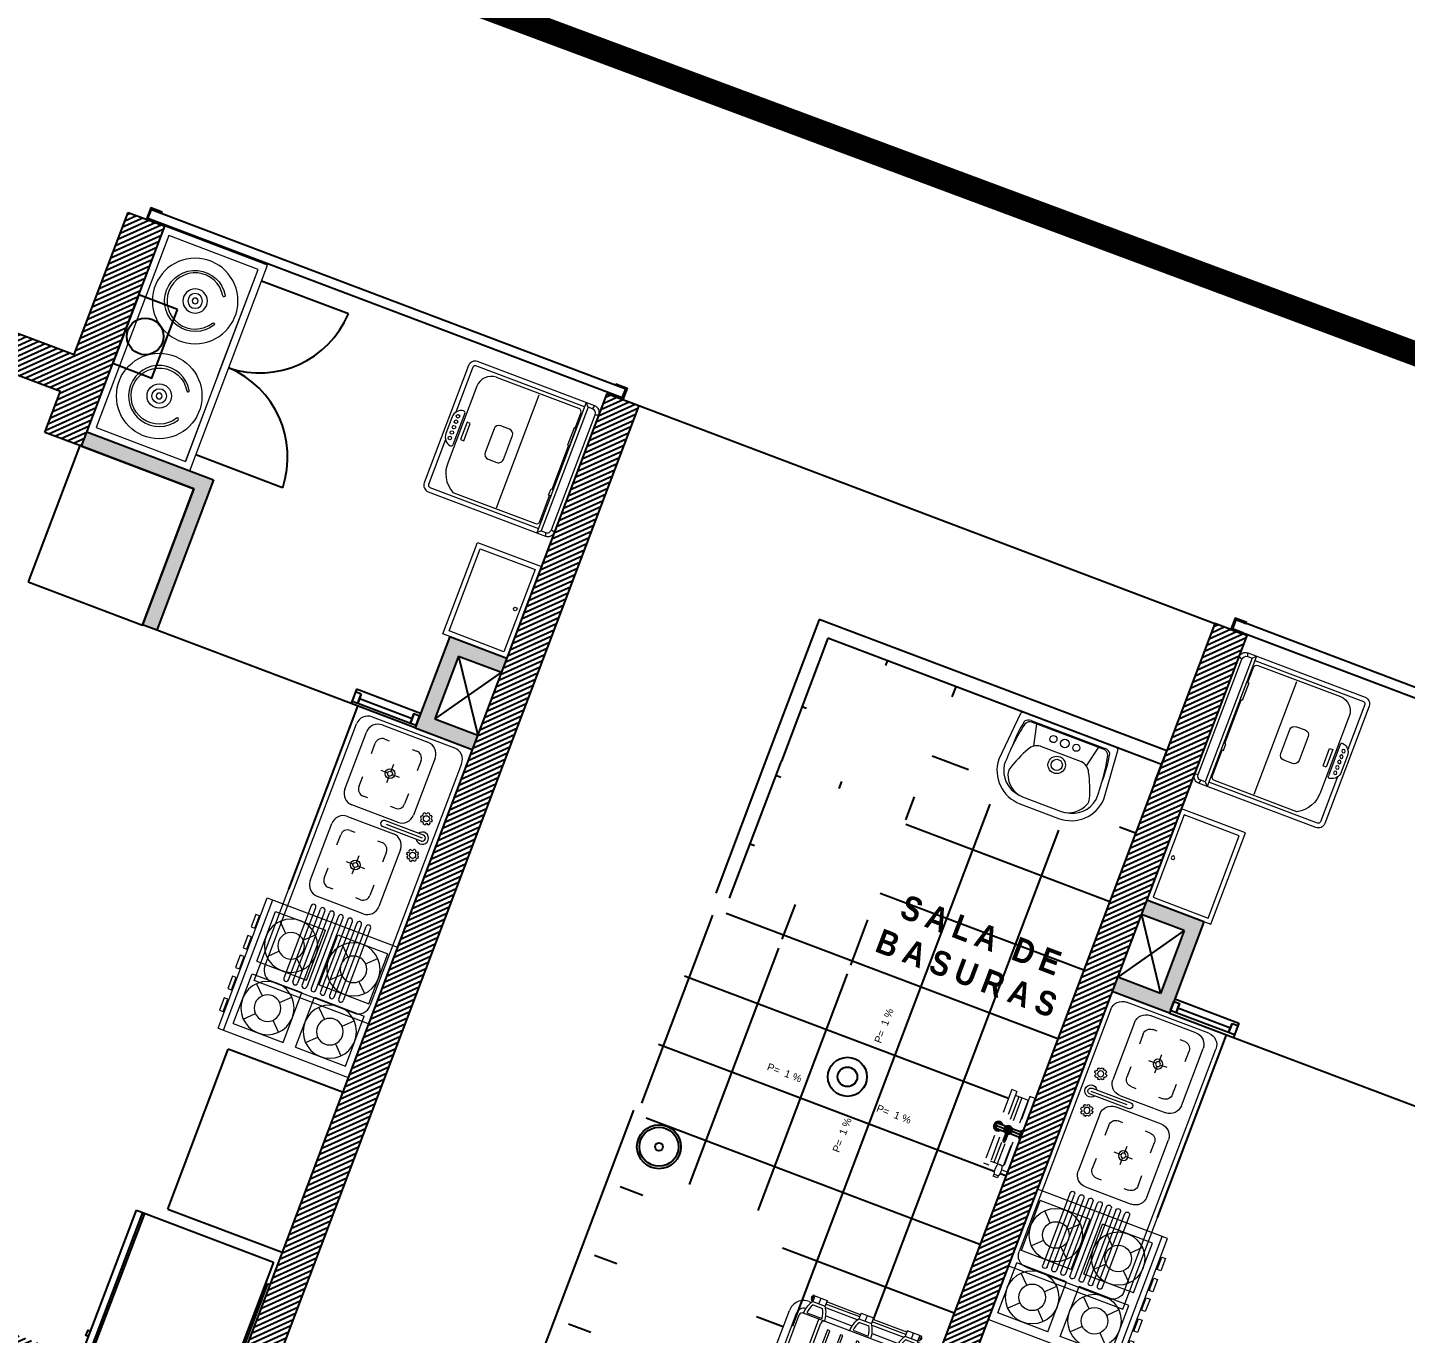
# Model space of a CAD drawing. Extents: x 0 to 346944, y 0 to 6285838.
# Drawn here: x 344162.18 to 344167.82, y 6284456.74 to 6284462.08 of the extents above; entities that cross this region are included whole.
import ezdxf

# ---------------------------------------------------------------- set-up
doc = ezdxf.new("R2010")
doc.units = 0
doc.header["$LTSCALE"] = 5
for name, pattern in [('DASHDOT', [1, 0.5, -0.25, 0, -0.25]), ('DASHDOTX2', [2, 1, -0.5, 0, -0.5]), ('HIDDEN2', [0.1875, 0.125, -0.0625])]:
    doc.linetypes.add(name, pattern=pattern)
for name, color, linetype in [('25', 2, 'Continuous'), ('PLANTA', 6, 'Continuous'), ('Prosan General Linea Oficial', 6, 'DASHDOTX2'), ('PUNTO-DE-INTERES', 254, 'Continuous')]:
    doc.layers.add(name, color=color, linetype=linetype)
doc.layers.add('76', color=76, linetype='Continuous', lineweight=5)
doc.layers.add('Muebles', color=8, linetype='Continuous', lineweight=15)
doc.styles.get("Standard").update_dxf_attribs({"font": 'ariblk.ttf', "height": 2})
doc.styles.add('TITULO', font='', dxfattribs={"height": 0.04})
doc.styles.get('TITULO').set_extended_font_data('Arial Black')

# ---------------------------------------------------------------- blocks, each defined once
blk = doc.blocks.new('cocina')
at = {"layer": 'Muebles'}
for p, q in [((36.971, 32.0011), (36.971, 32.5711)), ((37.5404, 32.5711), (36.971, 32.5711)), ((37.5165, 32.0011), (37.5165, 32.5711)), ((37.5404, 32.0011), (37.5404, 32.5711)), ((37.2165, 32.5315), (36.9983, 32.5315)), ((36.9983, 32.3133), (36.9983, 32.5315)), ((37.0688, 32.461), (37.0303, 32.4996)), ((37.1845, 32.4996), (37.146, 32.461)), ((37.2165, 32.3133), (37.2165, 32.5315)), ((37.271, 32.3133), (37.271, 32.5315)), ((37.4892, 32.5315), (37.271, 32.5315)), ((37.3416, 32.461), (37.303, 32.4996)), ((37.4573, 32.4996), (37.4187, 32.461)), ((37.4892, 32.3133), (37.4892, 32.5315)), ((37.0688, 32.3839), (37.0303, 32.3453)), ((37.1845, 32.3453), (37.146, 32.3839)), ((37.3416, 32.3839), (37.303, 32.3453)), ((37.4573, 32.3453), (37.4187, 32.3839)), ((37.2165, 32.3133), (36.9983, 32.3133)), ((37.4892, 32.3133), (37.271, 32.3133)), ((37.2165, 32.2588), (36.9983, 32.2588)), ((36.9983, 32.0406), (36.9983, 32.2588)), ((37.2165, 32.0406), (37.2165, 32.2588)), ((37.271, 32.0406), (37.271, 32.2588)), ((37.4892, 32.2588), (37.271, 32.2588)), ((37.4892, 32.0406), (37.4892, 32.2588)), ((37.0688, 32.1883), (37.0303, 32.2268)), ((37.1845, 32.2268), (37.146, 32.1883)), ((37.3416, 32.1883), (37.303, 32.2268)), ((37.4573, 32.2268), (37.4187, 32.1883)), ((37.0688, 32.1111), (37.0303, 32.0726)), ((37.1845, 32.0726), (37.146, 32.1111)), ((37.3416, 32.1111), (37.303, 32.0726)), ((37.4573, 32.0726), (37.4187, 32.1111)), ((37.2165, 32.0406), (36.9983, 32.0406)), ((37.4892, 32.0406), (37.271, 32.0406)), ((37.5404, 32.0011), (36.971, 32.0011))]:
    blk.add_line(p, q, dxfattribs=at)
for points in [[(37.5609, 32.4373), (37.5447, 32.4373), (37.5447, 32.4913), (37.5609, 32.4913)], [(37.5609, 32.3455), (37.5447, 32.3455), (37.5447, 32.3995), (37.5609, 32.3995)], [(37.5609, 32.2591), (37.5447, 32.2591), (37.5447, 32.3131), (37.5609, 32.3131)], [(37.5609, 32.1672), (37.5447, 32.1672), (37.5447, 32.2213), (37.5609, 32.2213)], [(37.5609, 32.0727), (37.5447, 32.0727), (37.5447, 32.1267), (37.5609, 32.1267)]]:
    blk.add_lwpolyline(points, close=True, dxfattribs=at)
for centre, radius in [((37.1074, 32.4224), 0.1091), ((37.1074, 32.4224), 0.0545), ((37.3801, 32.4224), 0.1091), ((37.3801, 32.4224), 0.0545), ((37.1074, 32.1497), 0.1091), ((37.3801, 32.1497), 0.1091), ((37.1074, 32.1497), 0.0545), ((37.3801, 32.1497), 0.0545)]:
    blk.add_circle(centre, radius, dxfattribs=at)
blk = doc.blocks.new('lavadora')
at = {"layer": 'Muebles'}
for p, q in [((3364.8017, 1647.838), (3364.2887, 1647.838)), ((3364.7637, 1647.838), (3364.7637, 1647.268)), ((3364.7779, 1647.8237), (3364.7637, 1647.838)), ((3364.7779, 1647.8237), (3364.7779, 1647.2822)), ((3364.7969, 1647.8237), (3364.7779, 1647.8237)), ((3364.7969, 1647.8237), (3364.8017, 1647.838)), ((3364.2602, 1647.8095), (3364.2602, 1647.2965)), ((3364.2792, 1647.8095), (3364.2792, 1647.6126)), ((3364.7637, 1647.819), (3364.2887, 1647.819)), ((3364.7447, 1647.8047), (3364.3837, 1647.8047)), ((3364.5728, 1647.306), (3364.5728, 1647.8)), ((3364.7589, 1647.724), (3364.7589, 1647.7905)), ((3364.8159, 1647.8047), (3364.8302, 1647.8095)), ((3364.8159, 1647.3012), (3364.8159, 1647.8047)), ((3364.8302, 1647.2965), (3364.8302, 1647.8095)), ((3364.3219, 1647.743), (3364.3219, 1647.4102)), ((3364.7542, 1647.724), (3364.7542, 1647.6477)), ((3364.7637, 1647.724), (3364.7542, 1647.724)), ((3364.7637, 1647.6477), (3364.7637, 1647.724)), ((3364.3153, 1647.6218), (3364.3153, 1647.4837)), ((3364.4497, 1647.605), (3364.4497, 1647.5005)), ((3364.5086, 1647.6259), (3364.4706, 1647.6259)), ((3364.5295, 1647.5005), (3364.5295, 1647.605)), ((3364.7542, 1647.6477), (3364.7637, 1647.6477)), ((3364.7589, 1647.4577), (3364.7589, 1647.6477)), ((3364.2716, 1647.5888), (3364.2716, 1647.5166)), ((3364.3362, 1647.5907), (3364.3362, 1647.5147)), ((3364.3504, 1647.5907), (3364.3362, 1647.5907)), ((3364.3504, 1647.5147), (3364.3504, 1647.5907)), ((3364.2792, 1647.4929), (3364.2792, 1647.2965)), ((3364.3362, 1647.5147), (3364.3504, 1647.5147)), ((3364.4706, 1647.4796), (3364.5086, 1647.4796)), ((3364.7542, 1647.4292), (3364.7542, 1647.4577)), ((3364.7542, 1647.4577), (3364.7637, 1647.4577)), ((3364.7637, 1647.4292), (3364.7542, 1647.4292)), ((3364.7589, 1647.3155), (3364.7589, 1647.4292)), ((3364.7637, 1647.4577), (3364.7637, 1647.4292)), ((3364.2887, 1647.287), (3364.7637, 1647.287)), ((3364.2887, 1647.268), (3364.8017, 1647.268)), ((3364.3837, 1647.3012), (3364.7447, 1647.3012)), ((3364.7779, 1647.2822), (3364.7637, 1647.268)), ((3364.7779, 1647.2822), (3364.7969, 1647.2822)), ((3364.7969, 1647.2822), (3364.8017, 1647.268)), ((3364.8159, 1647.3012), (3364.8302, 1647.2965))]:
    blk.add_line(p, q, dxfattribs=at)
for centre in [(3364.2934, 1647.6002), (3364.2934, 1647.5765), (3364.2934, 1647.5527), (3364.2934, 1647.529), (3364.2934, 1647.5052)]:
    blk.add_circle(centre, 0.00713, dxfattribs=at)
for centre, radius, start, end in [((3364.2887, 1647.8095), 0.0285, 90, 180), ((3364.7969, 1647.8047), 0.019, 0, 90), ((3364.8017, 1647.8095), 0.0285, 0, 90), ((3364.2887, 1647.8095), 0.0095, 90, 180), ((3364.3837, 1647.743), 0.0618, 90, 180), ((3364.7447, 1647.7905), 0.0143, 0, 90), ((3364.3124, 1647.5888), 0.0408, 98.2132, 180), ((3364.3077, 1647.6218), 0.0076, 0, 98.2132), ((3364.4706, 1647.605), 0.0209, 90, 180), ((3364.5086, 1647.605), 0.0209, 0, 90), ((3364.3124, 1647.5166), 0.0408, 180, 261.7868), ((3364.3077, 1647.4837), 0.0076, 261.7868, 0), ((3364.4706, 1647.5005), 0.0209, 180, 270), ((3364.5086, 1647.5005), 0.0209, 270, 0), ((3364.4393, 1647.4048), 0.1176, 177.3205, 241.7298), ((3364.7447, 1647.3155), 0.0143, 270, 0), ((3364.2887, 1647.2965), 0.0285, 180, 270), ((3364.2887, 1647.2965), 0.0095, 180, 270), ((3364.7969, 1647.3012), 0.019, 270, 0), ((3364.8017, 1647.2965), 0.0285, 270, 0)]:
    blk.add_arc(centre, radius, start, end, dxfattribs=at)
blk = doc.blocks.new('lavamopa')
at = {"layer": 'Muebles', "elevation": 601.4878}
for points in [[(39.4163, 32.9535), (39.8163, 32.9535), (39.8163, 32.6735), (39.4163, 32.6735)], [(39.4363, 32.9335), (39.7963, 32.9335), (39.7963, 32.6935), (39.4363, 32.6935)]]:
    blk.add_lwpolyline(points, close=True, dxfattribs=at)
at = {"layer": 'Muebles'}
blk.add_circle((39.6163, 32.7124, 601.4878), 0.00735, dxfattribs=at)
blk = doc.blocks.new('Lava Plato')
at = {"layer": 'Muebles'}
for p, q in [((3364.3268, 1648.6459), (3364.6868, 1648.6459)), ((3364.3868, 1648.2975), (3364.3868, 1648.614)), ((3364.4068, 1648.614), (3364.4068, 1648.2975)), ((3364.4268, 1648.614), (3364.4268, 1648.2975)), ((3364.4468, 1648.2975), (3364.4468, 1648.614)), ((3364.4668, 1648.614), (3364.4668, 1648.2975)), ((3364.4868, 1648.2975), (3364.4868, 1648.614)), ((3364.5068, 1648.614), (3364.5068, 1648.2975)), ((3364.5268, 1648.2975), (3364.5268, 1648.614)), ((3364.5468, 1648.2975), (3364.5468, 1648.614)), ((3364.5668, 1648.614), (3364.5668, 1648.2975)), ((3364.5868, 1648.2975), (3364.5868, 1648.614)), ((3364.6068, 1648.614), (3364.6068, 1648.2975)), ((3364.6268, 1648.614), (3364.6268, 1648.2975)), ((3364.6468, 1648.2975), (3364.6468, 1648.614)), ((3364.2768, 1647.5359), (3364.2768, 1648.5959)), ((3364.7368, 1648.5959), (3364.7368, 1647.5359)), ((3364.4368, 1648.2527), (3364.6368, 1648.2527)), ((3364.3868, 1647.9527), (3364.3868, 1648.2027)), ((3364.4368, 1648.1277), (3364.4368, 1648.1727)), ((3364.4668, 1648.2027), (3364.4868, 1648.2027)), ((3364.5868, 1648.2027), (3364.6068, 1648.2027)), ((3364.6368, 1648.1727), (3364.6368, 1648.1277)), ((3364.6868, 1648.2027), (3364.6868, 1647.9527)), ((3364.5368, 1648.0877), (3364.5368, 1648.1177)), ((3364.5268, 1648.0777), (3364.4968, 1648.0777)), ((3364.5368, 1648.0377), (3364.5368, 1648.0677)), ((3364.5768, 1648.0777), (3364.5468, 1648.0777)), ((3364.4368, 1647.9827), (3364.4368, 1648.0277)), ((3364.6368, 1648.0277), (3364.6368, 1647.9827)), ((3364.4868, 1647.9527), (3364.4668, 1647.9527)), ((3364.6068, 1647.9527), (3364.5868, 1647.9527)), ((3364.3193, 1647.8902), (3364.4886, 1647.8902)), ((3364.3193, 1647.8777), (3364.4761, 1647.8777)), ((3364.6368, 1647.9027), (3364.4368, 1647.9027)), ((3364.3193, 1647.8652), (3364.4886, 1647.8652)), ((3364.4368, 1647.8527), (3364.6368, 1647.8527)), ((3364.3868, 1647.5527), (3364.3868, 1647.8027)), ((3364.4368, 1647.7277), (3364.4368, 1647.7727)), ((3364.4668, 1647.8027), (3364.4868, 1647.8027)), ((3364.5868, 1647.8027), (3364.6068, 1647.8027)), ((3364.6368, 1647.7727), (3364.6368, 1647.7277)), ((3364.6868, 1647.8027), (3364.6868, 1647.5527)), ((3364.5368, 1647.6877), (3364.5368, 1647.7177)), ((3364.5268, 1647.6777), (3364.4968, 1647.6777)), ((3364.5368, 1647.6377), (3364.5368, 1647.6677)), ((3364.5768, 1647.6777), (3364.5468, 1647.6777)), ((3364.4368, 1647.5827), (3364.4368, 1647.6277)), ((3364.6368, 1647.6277), (3364.6368, 1647.5827)), ((3364.4868, 1647.5527), (3364.4668, 1647.5527)), ((3364.6068, 1647.5527), (3364.5868, 1647.5527)), ((3364.6868, 1647.4859), (3364.3268, 1647.4859)), ((3364.6368, 1647.5027), (3364.4368, 1647.5027))]:
    blk.add_line(p, q, dxfattribs=at)
blk.add_lwpolyline([(3364.2568, 1648.6659), (3364.7568, 1648.6659), (3364.7568, 1647.4659), (3364.2568, 1647.4659)], close=True, dxfattribs=at)
for centre, radius in [((3364.5368, 1648.0777), 0.02), ((3364.5368, 1648.0777), 0.01), ((3364.3318, 1647.9577), 0.0125), ((3364.3318, 1647.7977), 0.0125), ((3364.5368, 1647.6777), 0.02), ((3364.5368, 1647.6777), 0.01)]:
    blk.add_circle(centre, radius, dxfattribs=at)
for centre, radius, start, end in [((3364.3268, 1648.5959), 0.05, 90, 180), ((3364.3968, 1648.614), 0.01, 90, 180), ((3364.3968, 1648.614), 0.01, 0, 90), ((3364.4368, 1648.614), 0.01, 90, 180), ((3364.4368, 1648.614), 0.01, 0, 90), ((3364.4768, 1648.614), 0.01, 90, 180), ((3364.4768, 1648.614), 0.01, 0, 90), ((3364.5168, 1648.614), 0.01, 90, 180), ((3364.5168, 1648.614), 0.01, 0, 90), ((3364.5568, 1648.614), 0.01, 90, 180), ((3364.5568, 1648.614), 0.01, 0, 90), ((3364.5968, 1648.614), 0.01, 90, 180), ((3364.5968, 1648.614), 0.01, 0, 90), ((3364.6368, 1648.614), 0.01, 90, 180), ((3364.6368, 1648.614), 0.01, 0, 90), ((3364.6868, 1648.5959), 0.05, 0, 90), ((3364.3968, 1648.2975), 0.01, 180, 270), ((3364.3968, 1648.2975), 0.01, 270, 0), ((3364.4368, 1648.2975), 0.01, 180, 270), ((3364.4368, 1648.2975), 0.01, 270, 0), ((3364.4768, 1648.2975), 0.01, 180, 270), ((3364.4768, 1648.2975), 0.01, 270, 0), ((3364.5168, 1648.2975), 0.01, 180, 270), ((3364.5168, 1648.2975), 0.01, 270, 0), ((3364.5568, 1648.2975), 0.01, 180, 270), ((3364.5568, 1648.2975), 0.01, 270, 0), ((3364.5968, 1648.2975), 0.01, 180, 270), ((3364.5968, 1648.2975), 0.01, 270, 0), ((3364.6368, 1648.2975), 0.01, 180, 270), ((3364.6368, 1648.2975), 0.01, 270, 0), ((3364.4368, 1648.2027), 0.05, 90, 180), ((3364.6368, 1648.2027), 0.05, 0, 90), ((3364.4668, 1648.1727), 0.03, 90, 180), ((3364.6068, 1648.1727), 0.03, 0, 90), ((3364.3318, 1647.9577), 0.025, 170.7931, 189.2069), ((3364.3078, 1647.9677), 0.00598, 263.5191, 51.4809), ((3364.3078, 1647.9478), 0.00598, 308.5191, 96.4809), ((3364.3318, 1647.9577), 0.025, 125.7931, 144.2069), ((3364.3318, 1647.9577), 0.025, 215.7931, 234.2069), ((3364.3218, 1647.9817), 0.00598, 218.5191, 6.4809), ((3364.3218, 1647.9337), 0.00598, 353.5191, 141.4809), ((3364.3318, 1647.9577), 0.025, 80.7931, 99.2069), ((3364.3318, 1647.9577), 0.025, 260.7931, 279.2069), ((3364.3417, 1647.9817), 0.00598, 173.5191, 321.4809), ((3364.3417, 1647.9337), 0.00598, 38.5191, 186.4809), ((3364.3318, 1647.9577), 0.025, 35.7931, 54.2069), ((3364.3318, 1647.9577), 0.025, 305.7931, 324.2069), ((3364.3558, 1647.9677), 0.00598, 128.5191, 276.4809), ((3364.3558, 1647.9478), 0.00598, 83.5191, 231.4809), ((3364.3318, 1647.9577), 0.025, 350.7931, 9.2069), ((3364.4368, 1647.9527), 0.05, 180, 270), ((3364.4668, 1647.9827), 0.03, 180, 270), ((3364.6068, 1647.9827), 0.03, 270, 0), ((3364.6368, 1647.9527), 0.05, 270, 0), ((3364.3193, 1647.8777), 0.025, 30, 330), ((3364.3193, 1647.8777), 0.0125, 90, 270), ((3364.4886, 1647.8777), 0.0125, 270, 90), ((3364.3218, 1647.8217), 0.00598, 218.5191, 6.4809), ((3364.3318, 1647.7977), 0.025, 80.7931, 99.2069), ((3364.3417, 1647.8217), 0.00598, 173.5191, 321.4809), ((3364.4368, 1647.8027), 0.05, 90, 180), ((3364.6368, 1647.8027), 0.05, 0, 90), ((3364.3318, 1647.7977), 0.025, 170.7931, 189.2069), ((3364.3078, 1647.8077), 0.00598, 263.5191, 51.4809), ((3364.3078, 1647.7878), 0.00598, 308.5191, 96.4809), ((3364.3318, 1647.7977), 0.025, 125.7931, 144.2069), ((3364.3318, 1647.7977), 0.025, 215.7931, 234.2069), ((3364.3218, 1647.7737), 0.00598, 353.5191, 141.4809), ((3364.3318, 1647.7977), 0.025, 260.7931, 279.2069), ((3364.3417, 1647.7737), 0.00598, 38.5191, 186.4809), ((3364.3318, 1647.7977), 0.025, 35.7931, 54.2069), ((3364.3318, 1647.7977), 0.025, 305.7931, 324.2069), ((3364.3558, 1647.8077), 0.00598, 128.5191, 276.4809), ((3364.3558, 1647.7878), 0.00598, 83.5191, 231.4809), ((3364.3318, 1647.7977), 0.025, 350.7931, 9.2069), ((3364.4668, 1647.7727), 0.03, 90, 180), ((3364.6068, 1647.7727), 0.03, 0, 90), ((3364.4368, 1647.5527), 0.05, 180, 270), ((3364.4668, 1647.5827), 0.03, 180, 270), ((3364.6068, 1647.5827), 0.03, 270, 0), ((3364.6368, 1647.5527), 0.05, 270, 0), ((3364.3268, 1647.5359), 0.05, 180, 270), ((3364.6868, 1647.5359), 0.05, 270, 0)]:
    blk.add_arc(centre, radius, start, end, dxfattribs=at)
blk = doc.blocks.new('Refrigeradora')
for p, q in [((0.02, 0.325), (0.67, 0.325)), ((0.02, -0.325), (0.02, 0.325)), ((0.63, 0.325), (0.63, -0.325)), ((0.64, 0.325), (0.64, -0.325)), ((0.67, 0.325), (0.67, -0.325)), ((0, -0.225), (0, 0.225)), ((0, 0.225), (0.01, 0.225)), ((0.01, -0.225), (0.01, 0.225)), ((0.01, 0.175), (0.02, 0.175)), ((0.01, -0.175), (0.02, -0.175)), ((0, -0.225), (0.01, -0.225)), ((0.67, -0.325), (0.02, -0.325))]:
    blk.add_line(p, q)
blk.add_lwpolyline([(0.67, 0.274), (0.682, 0.274), (0.682, 0.2485), (0.67, 0.2485)])
blk = doc.blocks.new('GAS')
at = {"layer": 'Muebles', "elevation": -597.625}
blk.add_lwpolyline([(38.2517, 33.8996, 1), (38.2432, 33.9048, -3.596996), (38.2432, 34.0235, 1), (38.2517, 34.0287, 3.596996)], format="xyb", close=True, dxfattribs=at)
at = {"layer": 'Muebles'}
for radius in [0.175, 0.05, 0.03]:
    blk.add_circle((38.1447, 33.9642, -597.625), radius, dxfattribs=at)
blk = doc.blocks.new('nicho gas')
at = {"layer": 'Muebles'}
for q in [(38.3429, 34.1534), (38.3429, 33.3134)]:
    blk.add_line((38.3429, 33.7734), q, dxfattribs=at)
for points in [[(37.9229, 34.1834), (38.3729, 34.1834), (38.3729, 33.2834), (37.9229, 33.2834)], [(37.9529, 34.1534), (38.3429, 34.1534), (38.3429, 33.3134), (37.9529, 33.3134)]]:
    blk.add_lwpolyline(points, close=True, dxfattribs=at)
for centre in [(38.1479, 33.9414), (38.1479, 33.5254)]:
    blk.add_circle(centre, 0.012, dxfattribs=at)
at = {"layer": 'Muebles', "xscale": -1, "rotation": 180}
blk.add_blockref('GAS', (0.0032, 67.9055, 597.625), dxfattribs=at)
at = {"layer": 'Muebles'}
blk.add_blockref('GAS', (0.0032, -0.4387, 597.625), dxfattribs=at)
blk = doc.blocks.new('L')
at = {"color": 8}
for p, q in [((-0.1074, 0), (-0.07, 0)), ((-0.0961, 0.0113), (-0.0656, 0.0113)), ((-0.0532, 0), (-0.0658, 0)), ((-0.0569, 0.0027), (-0.0569, -0.048)), ((-0.0532, 0.0065), (-0.0532, 0.0065)), ((-0.0532, 0), (-0.0405, 0)), ((-0.0494, 0.0027), (-0.0494, -0.048)), ((-0.0407, 0.0113), (0, 0.0113)), ((-0.0364, 0), (0, 0)), ((0, 0), (0, 0.019)), ((0, 0.019), (0.0049, 0.019)), ((0, 0), (0, -0.019)), ((0.0049, 0.019), (0.0049, 0)), ((0.0049, -0.019), (0.0049, 0)), ((-0.0961, -0.0113), (-0.0656, -0.0113)), ((-0.0532, -0.0518), (-0.0532, -0.0518)), ((-0.0407, -0.0113), (0, -0.0113)), ((0, -0.019), (0.0049, -0.019))]:
    blk.add_line(p, q, dxfattribs=at)
for centre, radius, start, end in [((-0.0961, 0), 0.0189, 36.8699, 323.1301), ((-0.0961, 0), 0.0151, 48.5904, 311.4096), ((-0.0961, 0), 0.0113, 90, 270), ((-0.0532, 0), 0.0168, 282.9781, 257.0219), ((-0.0532, 0), 0.0117, 288.7717, 251.2283), ((-0.0532, 0.0027), 0.00377, 90, 180), ((-0.0532, 0.0027), 0.00377, 360, 90), ((-0.0532, -0.048), 0.00377, 180, 270), ((-0.0532, -0.048), 0.00377, 270, 360)]:
    blk.add_arc(centre, radius, start, end, dxfattribs=at)
blk = doc.blocks.new('A$C06A264A9')
at = {"layer": '76', "color": 8, "linetype": 'HIDDEN2', "ltscale": 0.01}
for p, q in [((0.0299, 0.1027), (0.0299, 0.0799)), ((0.0299, 0.0799), (0.352, 0.0799)), ((0.047, 0.0799), (0.047, 0.0228)), ((0.047, 0.078), (0.3349, 0.078)), ((0.3349, 0.0799), (0.3349, 0.0228)), ((0.3349, 0.0793), (0.3349, 0.0624)), ((0.352, 0.1027), (0.352, 0.0799)), ((0.3796, 0.0736), (0.3796, 0.0546)), ((0.0299, 0.0228), (0.0299, 0)), ((0.0299, 0.0228), (0.352, 0.0228)), ((0.0299, 0), (0.352, 0)), ((0.047, 0.0513), (0.3349, 0.0513)), ((0.047, 0.0371), (0.3349, 0.0371)), ((0.352, 0.0228), (0.352, 0))]:
    blk.add_line(p, q, dxfattribs=at)
for points in [[(0.3349, 0.0727, -0.032394), (0.3374, 0.074, -0.061522), (0.3462, 0.0769, -0.047795), (0.3581, 0.078, -0.047795)], [(0.3581, 0.078, -0.047795), (0.3699, 0.0769, -0.061522), (0.3787, 0.074, -0.014601), (0.3798, 0.0735, -0.183437)], [(0.3785, 0.0546, -0.059976), (0.3699, 0.0519, -0.047795), (0.3581, 0.0507, -0.047795), (0.3462, 0.0519, -0.061522), (0.3374, 0.0547, -0.025874), (0.3349, 0.0558, -0.183437)]]:
    blk.add_lwpolyline(points, format="xyb", dxfattribs=at)
blk.add_lwpolyline([(0.3798, 0.0735), (0.3877, 0.0735), (0.3877, 0.0546), (0.3785, 0.0546)], dxfattribs=at)
at = {"layer": '25', "color": 8, "rotation": 89.99999923757012}
blk.add_blockref('L', (0.1891, 0.0978), dxfattribs=at)
blk = doc.blocks.new('BASURERO 360')
at = {"layer": 'Muebles', "ltscale": 0.01}
for p, q in [((3219.9359, 1613.8299), (3219.9455, 1613.8298)), ((3219.9384, 1613.8536), (3219.9384, 1613.8435)), ((3219.9384, 1613.8536), (3219.9416, 1613.8536)), ((3219.9384, 1613.8435), (3219.9415, 1613.8435)), ((3219.9417, 1613.8597), (3219.9415, 1613.8374)), ((3219.9415, 1613.8374), (3219.9471, 1613.8374)), ((3219.9473, 1613.8596), (3219.9417, 1613.8597)), ((3219.9471, 1613.8374), (3219.9473, 1613.8596)), ((3219.9471, 1613.8434), (3219.9491, 1613.8434)), ((3219.9472, 1613.8536), (3219.9492, 1613.8536)), ((3219.9492, 1613.8597), (3219.949, 1613.835)), ((3219.949, 1613.835), (3220.0035, 1613.8345)), ((3219.9492, 1613.8597), (3220.0037, 1613.8593)), ((3219.9557, 1613.8223), (3219.9967, 1613.822)), ((3219.9759, 1613.8347), (3219.9761, 1613.8595)), ((3220.0037, 1613.8593), (3220.0035, 1613.8345)), ((3220.1513, 1613.8419), (3220.0036, 1613.843)), ((3220.1514, 1613.852), (3220.0037, 1613.8531)), ((3220.0069, 1613.8293), (3220.1477, 1613.8282)), ((3220.1381, 1613.8283), (3220.1477, 1613.8282)), ((3220.1514, 1613.8581), (3220.1513, 1613.8334)), ((3220.1513, 1613.8334), (3220.2057, 1613.833)), ((3220.1514, 1613.8581), (3220.2059, 1613.8577)), ((3220.1787, 1613.8332), (3220.1789, 1613.8579)), ((3220.2059, 1613.8577), (3220.2057, 1613.833)), ((3220.3535, 1613.8403), (3220.2058, 1613.8414)), ((3220.3536, 1613.8504), (3220.2059, 1613.8516)), ((3220.2092, 1613.8278), (3220.35, 1613.8267)), ((3220.3537, 1613.8566), (3220.3535, 1613.8318)), ((3220.4079, 1613.8314), (3220.3535, 1613.8318)), ((3220.4081, 1613.8561), (3220.3537, 1613.8566)), ((3220.381, 1613.8316), (3220.3812, 1613.8564)), ((3220.4081, 1613.8561), (3220.4079, 1613.8314)), ((3220.41, 1613.8398), (3220.408, 1613.8399)), ((3220.4101, 1613.85), (3220.4081, 1613.85)), ((3220.4099, 1613.8338), (3220.4101, 1613.8561)), ((3220.4155, 1613.8337), (3220.4099, 1613.8338)), ((3220.4101, 1613.8561), (3220.4157, 1613.856)), ((3220.4114, 1613.8262), (3220.421, 1613.8261)), ((3220.421, 1613.8261), (3220.4114, 1613.8262)), ((3220.4157, 1613.856), (3220.4155, 1613.8337)), ((3220.4188, 1613.8499), (3220.4156, 1613.8499)), ((3220.4187, 1613.8398), (3220.4156, 1613.8398)), ((3220.4188, 1613.8499), (3220.4187, 1613.8398)), ((3219.8703, 1613.4968), (3219.8724, 1613.7674)), ((3219.9018, 1613.4965), (3219.9039, 1613.7671)), ((3220.4269, 1613.7725), (3219.9292, 1613.7764)), ((3219.9424, 1613.7829), (3220.0093, 1613.7824)), ((3219.9958, 1613.4958), (3219.998, 1613.7758)), ((3220.0198, 1613.7977), (3220.1344, 1613.7969)), ((3220.1446, 1613.7813), (3220.2115, 1613.7808)), ((3220.1579, 1613.8207), (3220.1989, 1613.8204)), ((3220.222, 1613.7962), (3220.3366, 1613.7953)), ((3220.4138, 1613.7792), (3220.3468, 1613.7797)), ((3220.3559, 1613.493), (3220.3581, 1613.773)), ((3220.4011, 1613.8189), (3220.3601, 1613.8192)), ((3219.9149, 1613.5625), (3219.9165, 1613.7639)), ((3220.0084, 1613.4957), (3220.0105, 1613.7631)), ((3220.0459, 1613.7469), (3220.0439, 1613.4954)), ((3220.0561, 1613.7469), (3220.0459, 1613.7469)), ((3220.0542, 1613.4953), (3220.0561, 1613.7469)), ((3220.1022, 1613.7465), (3220.1003, 1613.495)), ((3220.1125, 1613.7464), (3220.1022, 1613.7465)), ((3220.1105, 1613.4949), (3220.1125, 1613.7464)), ((3220.1738, 1613.7459), (3220.1719, 1613.4944)), ((3220.1841, 1613.7459), (3220.1738, 1613.7459)), ((3220.1821, 1613.4944), (3220.1841, 1613.7459)), ((3220.242, 1613.7454), (3220.2401, 1613.4939)), ((3220.2523, 1613.7453), (3220.242, 1613.7454)), ((3220.2503, 1613.4938), (3220.2523, 1613.7453)), ((3220.3018, 1613.745), (3220.2999, 1613.4934)), ((3220.312, 1613.7449), (3220.3018, 1613.745)), ((3220.3101, 1613.4934), (3220.312, 1613.7449)), ((3220.3433, 1613.4931), (3220.3454, 1613.7605)), ((3220.4378, 1613.5584), (3220.4394, 1613.7598)), ((3220.4499, 1613.4923), (3220.452, 1613.7629)), ((3220.4814, 1613.492), (3220.4835, 1613.7626)), ((3219.9652, 1613.5495), (3219.9274, 1613.5498)), ((3220.3873, 1613.5462), (3220.4251, 1613.5459)), ((3219.9774, 1613.4959), (3219.9777, 1613.5368)), ((3220.3743, 1613.4929), (3220.3746, 1613.5337))]:
    blk.add_line(p, q, dxfattribs=at)
at = {"layer": 'Muebles'}
for p, q in [((3219.8667, 1613.0286), (3219.8703, 1613.4968)), ((3219.8982, 1613.0283), (3219.9018, 1613.4965)), ((3219.9745, 1613.1188), (3219.9774, 1613.4959)), ((3219.9922, 1613.0276), (3219.9958, 1613.4958)), ((3220.0049, 1613.0388), (3220.0084, 1613.4957)), ((3220.0439, 1613.4954), (3220.0405, 1613.0495)), ((3220.0507, 1613.0495), (3220.0542, 1613.4953)), ((3220.1003, 1613.495), (3220.0968, 1613.0491)), ((3220.1071, 1613.049), (3220.1105, 1613.4949)), ((3220.1719, 1613.4944), (3220.1684, 1613.0485)), ((3220.1787, 1613.0485), (3220.1821, 1613.4944)), ((3220.2401, 1613.4939), (3220.2366, 1613.048)), ((3220.2469, 1613.0479), (3220.2503, 1613.4938)), ((3220.2999, 1613.4934), (3220.2964, 1613.0476)), ((3220.3066, 1613.0475), (3220.3101, 1613.4934)), ((3220.3397, 1613.0249), (3220.3433, 1613.4931)), ((3220.3523, 1613.0248), (3220.3559, 1613.493)), ((3220.3714, 1613.1157), (3220.3743, 1613.4929)), ((3220.4463, 1613.0241), (3220.4499, 1613.4923)), ((3220.4778, 1613.0238), (3220.4814, 1613.492)), ((3219.9108, 1613.0282), (3219.9113, 1613.0941)), ((3219.9618, 1613.1063), (3219.924, 1613.1066)), ((3220.3839, 1613.103), (3220.4217, 1613.1027)), ((3220.4337, 1613.0242), (3220.4342, 1613.09)), ((3220.0405, 1613.0495), (3220.0507, 1613.0495)), ((3220.0968, 1613.0491), (3220.1071, 1613.049)), ((3220.1684, 1613.0485), (3220.1787, 1613.0485)), ((3220.2366, 1613.048), (3220.2469, 1613.0479)), ((3220.2964, 1613.0476), (3220.3066, 1613.0475)), ((3219.9295, 1613.0092), (3219.9731, 1613.0088)), ((3219.9295, 1612.9966), (3220.4145, 1612.9928)), ((3220.3271, 1613.0237), (3220.0174, 1613.0261)), ((3220.4146, 1613.0054), (3220.3711, 1613.0058)), ((3219.9292, 1612.9651), (3220.4143, 1612.9613))]:
    blk.add_line(p, q, dxfattribs=at)
at = {"layer": 'Muebles', "ltscale": 0.01}
for centre, radius, start, end in [((3219.9354, 1613.7669), 0.063, 89.5567, 179.5567), ((3220.0313, 1613.7749), 0.1018, 143.8675, 179.189), ((3220.0313, 1613.7749), 0.0892, 147.9187, 174.8858), ((3219.9204, 1613.7758), 0.0892, 4.2275, 31.1946), ((3219.9204, 1613.7758), 0.1018, 359.9243, 35.2459), ((3220.2335, 1613.7734), 0.1018, 143.8675, 179.189), ((3220.1226, 1613.7742), 0.1018, 359.9243, 35.2459), ((3220.4357, 1613.7718), 0.1018, 143.8675, 179.189), ((3220.3248, 1613.7726), 0.1018, 359.9243, 35.2459), ((3220.4205, 1613.7631), 0.063, 359.5567, 89.5567), ((3219.9354, 1613.7669), 0.0315, 95.9245, 179.5567), ((3219.9291, 1613.7638), 0.0126, 89.5567, 179.5567), ((3220.0231, 1613.763), 0.0126, 89.5567, 179.5567), ((3220.2335, 1613.7734), 0.0892, 147.9187, 174.8858), ((3220.1226, 1613.7742), 0.0892, 4.2275, 31.1946), ((3220.3328, 1613.7606), 0.0126, 359.5567, 89.5567), ((3220.4357, 1613.7718), 0.0892, 147.9187, 174.8858), ((3220.3248, 1613.7726), 0.0892, 4.2275, 31.1946), ((3220.4205, 1613.7631), 0.0315, 359.5567, 83.1889), ((3220.4268, 1613.7599), 0.0126, 359.5567, 89.5567), ((3219.9275, 1613.5624), 0.0126, 179.5567, 269.5567), ((3219.9651, 1613.5369), 0.0126, 359.5567, 89.5567), ((3220.3872, 1613.5336), 0.0126, 89.5567, 179.5567), ((3220.4252, 1613.5585), 0.0126, 269.5567, 359.5567)]:
    blk.add_arc(centre, radius, start, end, dxfattribs=at)
at = {"layer": 'Muebles'}
for centre, radius, start, end in [((3219.9239, 1613.094), 0.0126, 89.5567, 179.5567), ((3219.9619, 1613.1189), 0.0126, 269.5567, 359.5567), ((3220.384, 1613.1156), 0.0126, 179.5567, 269.5567), ((3220.4216, 1613.0901), 0.0126, 359.5567, 89.5567), ((3220.0175, 1613.0387), 0.0126, 179.5567, 269.5567), ((3220.3272, 1613.0363), 0.0126, 269.5567, 359.5567), ((3220.3272, 1613.0363), 0.0126, 269.5567, 359.5567), ((3219.9297, 1613.0281), 0.063, 179.5567, 269.5567), ((3219.9297, 1613.0281), 0.0315, 179.5567, 269.5567), ((3219.9297, 1613.0281), 0.0189, 179.5567, 269.5567), ((3219.9733, 1613.0277), 0.0315, 269.5567, 359.5567), ((3219.9733, 1613.0277), 0.0189, 269.5567, 359.5567), ((3220.3712, 1613.0247), 0.0315, 179.5567, 269.5567), ((3220.3712, 1613.0247), 0.0189, 179.5567, 269.5567), ((3220.4148, 1613.0243), 0.063, 269.5567, 359.5567), ((3220.4148, 1613.0243), 0.0315, 269.5567, 359.5567), ((3220.4148, 1613.0243), 0.0189, 269.5567, 359.5567)]:
    blk.add_arc(centre, radius, start, end, dxfattribs=at)
blk = doc.blocks.new('Lm')
at = {"layer": 'Muebles'}
for p, q in [((2804.4815, 1348.0302), (2804.5704, 1348.0502)), ((2804.5704, 1348.0707), (2804.5704, 1347.7617)), ((2804.5754, 1348.0771), (2804.5754, 1347.7534)), ((2804.2704, 1347.9997), (2804.2704, 1347.8308)), ((2804.4904, 1348.0039), (2804.4904, 1347.8265)), ((2804.4815, 1347.8002), (2804.5704, 1347.7802))]:
    blk.add_line(p, q, dxfattribs=at)
blk.add_lwpolyline([(2804.2404, 1347.8308, 0.401648), (2804.3798, 1347.6852), (2804.5863, 1347.7024, 0.388376), (2804.5954, 1347.7124), (2804.5954, 1348.1181, 0.388376), (2804.5863, 1348.128), (2804.3798, 1348.1452, 0.401648), (2804.2404, 1347.9997)], format="xyb", close=True, dxfattribs=at)
for centre, radius in [((2804.4424, 1347.9152), 0.0358), ((2804.4424, 1347.9152), 0.023), ((2804.5364, 1347.9152), 0.0175), ((2804.5364, 1347.9652), 0.0145), ((2804.5364, 1347.8652), 0.0145)]:
    blk.add_circle(centre, radius, dxfattribs=at)
for centre, radius, start, end in [((2804.3838, 1348.0061), 0.1114, 98.6473, 173.7178), ((2804.3702, 1347.2451), 0.8711, 77.9291, 90.2075), ((2804.4574, 1347.6148), 0.498, 77.7657, 90.9782), ((2804.5407, 1348.0697), 0.0297, 358.064, 66.8999), ((2804.5452, 1348.0771), 0.0302, 0.0056, 53.9643), ((2804.3704, 1347.9949), 0.1002, 110.1682, 177.2516), ((2804.3501, 1348.0442), 0.0469, 77.4428, 107.6709), ((2804.2099, 1347.5914), 0.5208, 61.1413, 73.2122), ((2804.4392, 1348.0013), 0.0512, 2.9507, 64.5112), ((2804.3704, 1347.8356), 0.1002, 182.7484, 249.8318), ((2804.3838, 1347.8243), 0.1114, 186.2822, 261.3527), ((2804.4392, 1347.8292), 0.0512, 295.4888, 357.0493), ((2804.2099, 1348.2391), 0.5208, 286.7878, 298.8587), ((2804.5407, 1347.7607), 0.0297, 293.1001, 1.936), ((2804.3501, 1347.7863), 0.0469, 252.3291, 282.5572), ((2804.3702, 1348.5853), 0.8711, 269.7925, 282.0709), ((2804.4574, 1348.2157), 0.498, 269.0218, 282.2343), ((2804.5452, 1347.7534), 0.0302, 306.0357, 359.9944)]:
    blk.add_arc(centre, radius, start, end, dxfattribs=at)
blk = doc.blocks.new('PLANTA 2')
at = {"layer": 'PUNTO-DE-INTERES'}
h = blk.add_hatch(dxfattribs=at)
h.set_pattern_fill('LINE', color=256, scale=0.003, angle=204.0586)
h.set_pattern_definition([(204.0585514, (1754.154865, 179.686846), (0.003883056714, -0.008697556873), [])])
h.paths.add_polyline_path([(-13.71, 10.702), (-14.5316, 8.5551), (-15.3328, 8.8617), (-15.3078, 8.9271), (-14.572, 8.6455), (-13.7754, 10.727)])
h.paths.add_polyline_path([(-14.7536, 11.1014), (-14.8648, 10.8107), (-15.0418, 10.8784), (-15.0704, 10.8037), (-14.8934, 10.736), (-14.9256, 10.6519), (-14.8509, 10.6233), (-14.6789, 11.0728)])
h.paths.add_polyline_path([(-15.7889, 11.1644), (-16.0971, 11.2823), (-16.1257, 11.2076), (-15.8175, 11.0897)])
h.paths.add_polyline_path([(-16.5641, 11.461), (-16.8957, 11.5879), (-16.9242, 11.5132), (-16.5927, 11.3863)])
h.paths.add_polyline_path([(-17.3626, 11.7666), (-18.4694, 12.1901), (-18.4979, 12.1154), (-17.3912, 11.6919)])
h.paths.add_polyline_path([(-19.115, 11.9019), (-19.0403, 11.8733), (-19.3943, 10.9482), (-19.4691, 10.9768)])
h.paths.add_polyline_path([(-15.4433, 8.3772), (-20.1074, 10.1621), (-19.7253, 11.1605), (-19.6506, 11.1319), (-20.0202, 10.1662), (-15.4961, 8.4349), (-15.4936, 8.4415), (-15.4283, 8.4165)])
h = blk.add_hatch(dxfattribs=at)
h.set_pattern_fill('JIS_STN_2.5', color=256, scale=0.0075, angle=159.0586)
h.set_pattern_definition([(204.0585514, (1754.154865, 179.686846), (0.00764381243, -0.01712117495), []), (204.0585514, (1754.142502, 179.691578), (0.00764381243, -0.01712117495), [0.009, -0.00375])])
h.paths.add_polyline_path([(-13.9822, 10.1865), (-14.099, 10.2312), (-14.1705, 10.0444), (-14.0537, 9.9998), (-14.0425, 10.0289), (-14.1301, 10.0624), (-14.081, 10.1909), (-13.9934, 10.1574)])
h.paths.add_polyline_path([(-14.7273, 10.2575), (-14.621, 10.5353), (-14.8509, 10.6233), (-14.8397, 10.6525), (-14.5807, 10.5534), (-14.6981, 10.2464)])
h.paths.add_polyline_path([(-16.5425, 9.2792), (-16.5145, 9.2685), (-15.8175, 11.0897), (-15.8455, 11.1004)])
h.paths.add_polyline_path([(-16.889, 9.423), (-17.3139, 9.5856), (-17.2031, 9.8752), (-16.9229, 9.7679), (-16.7442, 10.2349), (-17.0244, 10.3421), (-16.6207, 11.397), (-16.5927, 11.3863), (-16.9857, 10.3594), (-16.7055, 10.2522), (-16.9056, 9.7292), (-17.1858, 9.8364), (-17.2752, 9.6029), (-16.8783, 9.451)])
h.paths.add_polyline_path([(-17.6761, 11.8009), (-18.3693, 9.9895), (-17.6875, 9.7286), (-17.6768, 9.7566), (-18.3305, 10.0068), (-17.6481, 11.7902)])
h.paths.add_polyline_path([(-19.3832, 10.9774), (-19.1018, 10.8697), (-19.2448, 10.4962), (-18.6902, 10.284), (-18.583, 10.5642), (-18.555, 10.5535), (-18.6734, 10.244), (-19.2851, 10.4781), (-19.1422, 10.8517), (-19.3943, 10.9482)])
h.paths.add_polyline_path([(-19.7692, 10.0702), (-19.7446, 10.1344), (-19.9956, 10.2304), (-19.9844, 10.2596), (-19.7042, 10.1524), (-19.74, 10.059)])
h.paths.add_polyline_path([(-18.8355, 9.9045), (-18.8074, 9.8938), (-18.8714, 9.7266), (-18.8994, 9.7374)])
h = blk.add_hatch(dxfattribs=at)
h.set_pattern_fill('LINE', color=256, scale=0.003, angle=24.0586)
h.set_pattern_definition([(24.0585514, (-1782.393006, -163.945917), (-0.003883056714, 0.008697556873), [])])
h.paths.add_polyline_path([(-12.5333, 10.2517), (-13.3548, 8.1048), (-12.5536, 7.7982), (-12.5286, 7.8636), (-13.2644, 8.1452), (-12.4679, 10.2266)])
h.paths.add_polyline_path([(-11.4897, 9.8523), (-11.6009, 9.5616), (-11.424, 9.4939), (-11.4525, 9.4192), (-11.6295, 9.4869), (-11.6617, 9.4028), (-11.7364, 9.4314), (-11.5644, 9.8809)])
h.paths.add_polyline_path([(-10.6768, 9.208), (-10.3686, 9.09), (-10.3972, 9.0153), (-10.7054, 9.1333)])
h.paths.add_polyline_path([(-9.9016, 8.9113), (-9.5701, 8.7845), (-9.5987, 8.7097), (-9.9302, 8.8366)])
h.paths.add_polyline_path([(-7.5294, 8.0035), (-7.6327, 7.9573), (-8.1368, 6.6401), (-8.0621, 6.6115)])
h.paths.add_polyline_path([(-8.6134, 8.3327), (-8.5848, 8.4074), (-9.1031, 8.6058), (-9.1317, 8.531)])
h.paths.add_polyline_path([(-7.8376, 8.1215), (-7.8662, 8.0467), (-7.6327, 7.9574), (-7.5296, 8.0036)])
h.paths.add_polyline_path([(-12.7949, 7.3637), (-8.1308, 5.5788), (-7.7487, 6.5772), (-7.8234, 6.6058), (-8.193, 5.6401), (-12.717, 7.3714), (-12.7145, 7.3779), (-12.7799, 7.4029)])
h = blk.add_hatch(dxfattribs=at)
h.set_pattern_fill('JIS_STN_2.5', color=256, scale=0.0075, angle=-20.9414)
h.set_pattern_definition([(24.0585514, (-1782.393006, -163.945917), (-0.00764381243, 0.01712117495), []), (24.0585514, (-1782.380643, -163.950648), (-0.00764381243, 0.01712117495), [0.009, -0.00375])])
h.paths.add_polyline_path([(-12.6747, 9.6862), (-12.558, 9.6415), (-12.6294, 9.4547), (-12.7462, 9.4994), (-12.735, 9.5286), (-12.6475, 9.4951), (-12.5983, 9.6235), (-12.6859, 9.657)])
h.paths.add_polyline_path([(-12.0726, 9.2416), (-11.9663, 9.5194), (-11.7364, 9.4314), (-11.7252, 9.4606), (-11.9843, 9.5597), (-12.1018, 9.2528)])
h.paths.add_polyline_path([(-11.3743, 7.3014), (-11.4023, 7.3121), (-10.7054, 9.1333), (-10.6774, 9.1226)])
h.paths.add_polyline_path([(-11.0203, 7.1771), (-10.5954, 7.0145), (-10.4846, 7.304), (-10.7648, 7.4113), (-10.5861, 7.8782), (-10.3059, 7.771), (-9.9022, 8.8259), (-9.9302, 8.8366), (-10.3232, 7.8098), (-10.6034, 7.917), (-10.8035, 7.394), (-10.5233, 7.2867), (-10.6127, 7.0533), (-11.0096, 7.2052)])
h.paths.add_polyline_path([(-8.8468, 8.422), (-9.54, 6.6106), (-10.2218, 6.8716), (-10.2111, 6.8996), (-9.5573, 6.6494), (-8.8749, 8.4327)])
h.paths.add_polyline_path([(-8.1257, 6.6692), (-8.407, 6.7769), (-8.55, 6.4034), (-9.1045, 6.6156), (-8.9972, 6.8958), (-9.0253, 6.9065), (-9.1437, 6.5971), (-8.532, 6.363), (-8.389, 6.7366), (-8.1368, 6.6401)])
h.paths.add_polyline_path([(-8.444, 5.7361), (-8.4194, 5.8003), (-8.1684, 5.7043), (-8.1572, 5.7335), (-8.4374, 5.8407), (-8.4731, 5.7473)])
h.paths.add_polyline_path([(-9.2497, 6.2361), (-9.2777, 6.2469), (-9.3417, 6.0797), (-9.3137, 6.069)])
for p, q in [((-14.8648, 10.8107), (-14.7536, 11.1014)), ((-14.7536, 11.1014), (-14.6789, 11.0728)), ((-14.8509, 10.6233), (-14.6789, 11.0728)), ((-14.3038, 10.8918), (-14.4812, 10.9597)), ((-15.0418, 10.8784), (-14.8648, 10.8107)), ((-15.0704, 10.8037), (-14.8934, 10.736)), ((-14.9256, 10.6519), (-14.8934, 10.736)), ((-13.7754, 10.727), (-14.572, 8.6455)), ((-13.7754, 10.727), (-13.71, 10.702)), ((-13.71, 10.702), (-14.5316, 8.5551)), ((-13.71, 10.702), (-12.5333, 10.2517)), ((-14.8509, 10.6233), (-14.9256, 10.6519)), ((-14.8397, 10.6525), (-14.5807, 10.5534)), ((-14.8509, 10.6233), (-14.621, 10.5353)), ((-14.4396, 10.5368), (-14.6171, 10.6047)), ((-14.5807, 10.5534), (-14.6981, 10.2464)), ((-14.621, 10.5353), (-14.7273, 10.2575)), ((-13.3427, 10.263), (-13.4494, 9.984)), ((-12.6329, 9.9914), (-13.3427, 10.263)), ((-14.6981, 10.2464), (-14.7273, 10.2575)), ((-14.3012, 10.0945), (-14.6981, 10.2464)), ((-12.5333, 10.2517), (-13.3548, 8.1048)), ((-12.4679, 10.2266), (-12.5333, 10.2517)), ((-14.099, 10.2312), (-14.1705, 10.0444)), ((-14.099, 10.2312), (-13.9822, 10.1865)), ((-13.3254, 10.2243), (-13.4214, 9.9732)), ((-12.6436, 9.9633), (-13.3254, 10.2243)), ((-12.4679, 10.2266), (-13.2644, 8.1452)), ((-14.081, 10.1909), (-14.1301, 10.0624)), ((-14.081, 10.1909), (-13.9934, 10.1574)), ((-14.081, 10.1909), (-14.0425, 10.0289)), ((-13.204, 10.1778), (-13.2075, 10.1685)), ((-13.9934, 10.1574), (-14.1301, 10.0624)), ((-14.29, 10.1237), (-14.3012, 10.0945)), ((-14.1593, 10.0736), (-14.29, 10.1237)), ((-13.0639, 10.1242), (-13.0718, 10.1034)), ((-14.1705, 10.0444), (-14.3012, 10.0945)), ((-13.3696, 10.0806), (-13.379, 10.0842)), ((-14.1705, 10.0444), (-14.0537, 9.9998)), ((-14.1301, 10.0624), (-14.0425, 10.0289)), ((-13.0384, 9.9538), (-13.1128, 9.9823)), ((-12.6579, 9.926), (-12.6329, 9.9914)), ((-13.4223, 9.9401), (-13.4326, 9.9441)), ((-13.2983, 9.9312), (-13.3037, 9.9171)), ((-13.15, 9.899), (-13.168, 9.852)), ((-12.9953, 9.8838), (-13.4034, 8.8172)), ((-12.7508, 9.6832), (-13.1674, 9.8426)), ((-12.8552, 9.8302), (-13.2378, 8.8302)), ((-12.6972, 9.8233), (-12.7302, 9.8359)), ((-13.4769, 9.8004), (-13.4862, 9.804)), ((-12.8044, 9.5431), (-13.22, 9.7021)), ((-13.3945, 9.6798), (-13.4216, 9.6091)), ((-12.558, 9.6415), (-12.6747, 9.6862)), ((-13.5632, 9.6587), (-13.7102, 9.2747)), ((-12.858, 9.403), (-13.5357, 9.6623)), ((-13.2462, 9.6477), (-13.2815, 9.5555)), ((-12.5983, 9.6235), (-12.6859, 9.657)), ((-12.6859, 9.657), (-12.6475, 9.4951)), ((-12.558, 9.6415), (-12.6294, 9.4547)), ((-12.5983, 9.6235), (-12.735, 9.5286)), ((-12.5983, 9.6235), (-12.6475, 9.4951)), ((-13.4285, 9.591), (-13.6134, 9.1078)), ((-12.9596, 9.2812), (-13.6214, 9.5345)), ((-13.2884, 9.5374), (-13.4733, 9.0542)), ((-12.6475, 9.4951), (-12.735, 9.5286)), ((-12.6294, 9.4547), (-12.7462, 9.4994)), ((-12.6183, 9.4839), (-12.4875, 9.4338)), ((-12.6294, 9.4547), (-12.4987, 9.4047)), ((-12.4875, 9.4338), (-12.4987, 9.4047)), ((-12.9891, 9.1319), (-13.6751, 9.3944)), ((-12.4987, 9.4047), (-12.1018, 9.2528)), ((-13.7264, 9.2601), (-13.9771, 8.6052)), ((-13.0189, 8.9827), (-13.7006, 9.2436)), ((-12.9653, 9.1228), (-12.9772, 9.1274)), ((-13.7083, 9.0859), (-13.7543, 9.1035)), ((-13.0725, 8.8426), (-13.423, 8.9767)), ((-13.7619, 8.9459), (-13.8079, 8.9634)), ((-13.4221, 8.8158), (-13.4766, 8.8366)), ((-13.8156, 8.8058), (-13.8615, 8.8233))]:
    blk.add_line(p, q, dxfattribs=at)
at = {"layer": 'PUNTO-DE-INTERES', "ltscale": 30}
for p, q in [((-14.4302, 9.7155), (-14.2872, 10.0891)), ((-14.6804, 9.0618), (-14.5553, 9.3886)), ((-14.3218, 9.2993), (-14.5553, 9.3886)), ((-12.6557, 9.0364), (-12.5127, 9.41)), ((-14.6804, 9.0618), (-14.4469, 8.9724))]:
    blk.add_line(p, q, dxfattribs=at)
at = {"layer": 'PUNTO-DE-INTERES'}
for points in [[(-14.6839, 11.1015), (-14.7073, 11.1104), (-14.7162, 11.0871), (-14.6929, 11.0781), (-14.692, 11.0805), (-14.713, 11.0885), (-14.7058, 11.1072), (-14.6848, 11.0991), (-14.6839, 11.1015)], [(-13.7571, 10.7468), (-13.7338, 10.7379), (-13.7427, 10.7145), (-13.7661, 10.7234), (-13.7652, 10.7258), (-13.7441, 10.7178), (-13.737, 10.7364), (-13.758, 10.7445), (-13.7571, 10.7468)], [(-12.4683, 10.2536), (-12.4916, 10.2625), (-12.5006, 10.2391), (-12.4772, 10.2302), (-12.4763, 10.2326), (-12.4973, 10.2406), (-12.4902, 10.2593), (-12.4692, 10.2512), (-12.4683, 10.2536)], [(-14.2804, 10.1139), (-14.2875, 10.0953), (-14.1801, 10.0542), (-14.173, 10.0728)], [(-14.284, 10.1046), (-14.1765, 10.0635)], [(-13.4494, 9.984), (-13.5567, 9.7038)], [(-13.5287, 9.6931), (-13.4214, 9.9732)], [(-12.5012, 9.4331), (-12.5084, 9.4144), (-12.6158, 9.4555), (-12.6086, 9.4742)], [(-12.5048, 9.4237), (-12.6122, 9.4648)]]:
    blk.add_lwpolyline(points, dxfattribs=at)
for points in [[(-13.7441, 10.7178), (-14.713, 11.0885), (-14.7058, 11.1072), (-13.737, 10.7364)], [(-14.6531, 10.9023), (-14.7325, 10.9327), (-14.7861, 10.7926), (-14.7067, 10.7622)], [(-12.4973, 10.2406), (-11.5285, 9.8698), (-11.5213, 9.8885), (-12.4902, 10.2593)], [(-14.2804, 10.1139), (-14.2921, 10.1184), (-14.2992, 10.0997), (-14.2875, 10.0953)], [(-14.1613, 10.0684), (-14.173, 10.0728), (-14.1801, 10.0542), (-14.1684, 10.0497)], [(-12.6203, 9.4786), (-12.6086, 9.4742), (-12.6158, 9.4555), (-12.6274, 9.46)], [(-12.5012, 9.4331), (-12.4895, 9.4286), (-12.4967, 9.4099), (-12.5084, 9.4144)]]:
    blk.add_lwpolyline(points, close=True, dxfattribs=at)
at = {"layer": 'PUNTO-DE-INTERES', "ltscale": 30}
blk.add_lwpolyline([(-14.9612, 10.3459), (-14.7277, 10.2566), (-14.621, 10.5353), (-14.8545, 10.6247)], close=True, dxfattribs=at)
at = {"layer": 'PUNTO-DE-INTERES'}
for centre, radius in [((-14.7196, 10.8474), 0.0375), ((-13.2887, 9.3269), 0.04), ((-13.2887, 9.3269), 0.02)]:
    blk.add_circle(centre, radius, dxfattribs=at)
at = {"layer": 'PUNTO-DE-INTERES', "ltscale": 0.01}
for radius in [0.045, 0.04, 0.00802]:
    blk.add_circle((-13.6748, 9.1853), radius, dxfattribs=at)
at = {"layer": 'PUNTO-DE-INTERES'}
for centre, start, end in [((-14.4856, 10.9694), 251.2332, 336.8839), ((-14.6267, 10.6004), 341.2332, 66.8839)]:
    blk.add_arc(centre, 0.1977, start, end, dxfattribs=at)
for name, p, xscale, yscale, zscale, rotation in [('nicho gas', (-26.4399, 33.3923), -0.5, 0.5, 0.5, 159.058551410992), ('lavadora', (-1879.5521, -157.4811), 0.5, 0.5, 0.5, 339.058551410992), ('lavamopa', (-5.7686, -14.0588, -300.7439), 0.5, 0.5, 0.5, 69.05855141099204), ('lavadora', (1264.3257, -1360.6179), -0.5, 0.5, 0.5, 339.058551410992), ('Lava Plato', (1851.3771, 178.1062), 0.5, 0.5, 0.5, 159.0585514109921), ('Lm', (115.409, -1540.5173), 0.5, 0.5, 0.5, 69.05855141099205), ('lavamopa', (-34.9763, -2.8812, -300.7439), -0.4999999999999999, 0.5, 0.5, 249.0585514109921), ('cocina', (-2.7645, -12.221), -0.5, 0.5, 0.5, 339.058551410992), ('Lava Plato', (-1289.3501, 1380.0374), -0.5, 0.5, 0.5, 159.058551410992), ('A$C06A264A9', (-12.9473, 9.3134), 0.5000000000000001, 0.5000000000000001, 0.5000000000000001, 249.0585529645174), ('cocina', (-35.9859, 0.4926), 0.5, 0.5, 0.5, 339.058551410992), ('Refrigeradora', (-14.5094, 8.809), 0.4615384503008886, 0.4615384503008886, 0.4615384503008886, 159.058551410992), ('BASURERO 360', (-1803.962, -183.1832), 0.5000000000000003, 0.5000000000000003, 0.5000000000000003, 339.5018746305639)]:
    blk.add_blockref(name, p, dxfattribs=dict(at, xscale=xscale, yscale=yscale, zscale=zscale, rotation=rotation))
at = {"layer": 'PUNTO-DE-INTERES', "insert": (-13.0467, 9.5118), "char_height": 0.05, "width": 1.097056, "attachment_point": 8, "rotation": 339.0586}
blk.add_mtext('{\\fCentury Gothic|b1|i0|c0|p34;\\W0.9;\\T1.35;SALA DE\\PBASURAS}', dxfattribs=at)
at = {"layer": 'PUNTO-DE-INTERES', "ltscale": 0.05, "char_height": 0.05, "width": 0.73565, "attachment_point": 7, "style": 'TITULO'}
for insert, rotation in [((-13.22, 9.394), 68.7623), ((-13.4546, 9.3421), 338.7623), ((-13.2311, 9.2565), 338.7623), ((-13.3065, 9.1707), 68.7623)]:
    blk.add_mtext('{\\fArial|b0|i0|c0|p34;\\H0.3x;\\C2;P=  1 % \\fArial Black|b0|i0|c0|p34;\\H1.9999x;                                                                                                    }', dxfattribs=dict(at, insert=insert, rotation=rotation))
blk = doc.blocks.new('PLANTA')
at = {"layer": 'Prosan General Linea Oficial', "linetype": 'DASHDOT', "const_width": 0.1, "flags": 128}
blk.add_lwpolyline([(12.4071, -54.7975), (-0.5928, -49.8225), (-5.0652, -48.111), (-11.5931, -45.6128), (-13.7359, -44.7928), (-21.4668, -41.8144), (-22.6327, -41.3653), (-19.8639, -34.0897), (-18.2367, -29.8138), (-17.0951, -26.8141), (-8.5025, -4.1918), (-7.3911, -4.6075), (-2.3785, -6.4825), (21.4647, -15.3641), (22.901, -15.9345), (60.5039, -28.7564), (47.3998, -68.1343), (44.7627, -67.1262), (36.1114, -63.8215), (30.7941, -61.8028), (12.5502, -54.8522)], dxfattribs=at)
at = {"layer": 'PLANTA', "xscale": 2, "yscale": 2, "zscale": 2, "rotation": 0.2194448801566033}
blk.add_blockref('PLANTA 2', (31.6062, -31.5921), dxfattribs=at)

msp = doc.modelspace()

# ---------------------------------------------------------------- block references
at = {"layer": 'PLANTA'}
msp.add_blockref('PLANTA', (344160.5769, 6284470.8255), dxfattribs=at)

doc.saveas('drawing.dxf')
